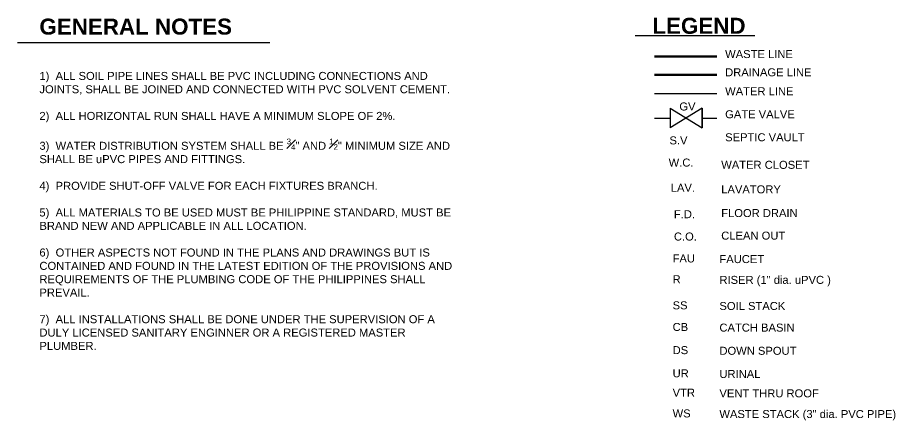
# Model space of a CAD drawing. Header units: metres. Extents: x -460 to 31334, y -1777 to 24987.
# Drawn here: x 355.88 to 383.3, y -930.95 to -918.35 of the extents above; entities that cross this region are included whole.
import ezdxf

# ---------------------------------------------------------------- set-up
doc = ezdxf.new("R2010")
doc.units = ezdxf.units.M
doc.header["$MEASUREMENT"] = 0
doc.linetypes.add('ACAD_ISO04W100', pattern=[30, 24, -3, 0, -3])
doc.linetypes.add('HIDDEN', pattern=[0.375, 0.25, -0.125])
doc.layers.add('SEWERLIN', color=7, linetype='Continuous', lineweight=50, true_color=0xe77904)
doc.styles.get("Standard").update_dxf_attribs({"font": 'arial.ttf'})

msp = doc.modelspace()

# ---------------------------------------------------------------- linework, layer by layer
at = {"color": 7, "linetype": 'ACAD_ISO04W100', "ltscale": 0.5, "transparency": 33554687}
msp.add_line((375.77932, -920.72376), (377.72298, -920.72376), dxfattribs=at)
at = {"color": 1, "transparency": 33554687}
for p, q in [((376.26649, -921.18452), (376.26649, -921.80113)), ((376.26649, -921.18452), (377.26649, -921.80113)), ((377.26649, -921.18452), (376.26649, -921.80113)), ((377.26649, -921.18452), (377.26649, -921.80113)), ((377.26649, -921.80113), (377.26649, -921.18452)), ((375.77932, -921.49802), (376.26469, -921.49802)), ((377.26649, -921.49802), (377.72298, -921.49802))]:
    msp.add_line(p, q, dxfattribs=at)
for points in [[(375.17492, -918.91804), (378.91128, -918.91804)], [(355.88394, -919.13462), (363.7613, -919.13462)]]:
    msp.add_lwpolyline(points, dxfattribs=at)
at = {"layer": 'SEWERLIN', "linetype": 'ByBlock', "transparency": 33554687}
msp.add_line((375.77932, -919.57149), (377.72298, -919.57149), dxfattribs=at)
at = {"layer": 'SEWERLIN', "linetype": 'HIDDEN', "ltscale": 10, "transparency": 33554687}
msp.add_line((375.77932, -920.14135), (377.72298, -920.14135), dxfattribs=at)

# ---------------------------------------------------------------- texts
at = {"color": 8, "ltscale": 0.05, "transparency": 33554687, "insert": (356.56669, -918.38706), "char_height": 0.5, "width": 13.0029061, "attachment_point": 1}
msp.add_mtext('{\\fArial|b1|i0|c0|p34;\\C7;GENERAL NOTES\\P\\fArial|b0|i0|c0|p34;\\P\\H0.5x;1)  ALL SOIL PIPE LINES SHALL BE PVC INCLUDING CONNECTIONS AND JOINTS, SHALL BE JOINED AND CONNECTED WITH PVC SOLVENT CEMENT.\\P\\P2)  ALL HORIZONTAL RUN SHALL HAVE A MINIMUM SLOPE OF 2%.\\P\\P3)  WATER DISTRIBUTION SYSTEM SHALL BE \\H0.7x;\\S3#4;\\H1.429x;" AND \\H0.7x;\\S1#2;\\H1.429x;" MINIMUM SIZE AND SHALL BE uPVC PIPES AND FITTINGS.\\P\\P4)  PROVIDE SHUT-OFF VALVE FOR EACH FIXTURES BRANCH.\\P\\P5)  ALL MATERIALS TO BE USED MUST BE PHILIPPINE STANDARD, MUST BE BRAND NEW AND APPLICABLE IN ALL LOCATION.\\P\\P6)  OTHER ASPECTS NOT FOUND IN THE PLANS AND DRAWINGS BUT IS CONTAINED AND FOUND IN THE LATEST EDITION OF THE PROVISIONS AND REQUIREMENTS OF THE PLUMBING CODE OF THE PHILIPPINES SHALL PREVAIL.\\P\\P7)  ALL INSTALLATIONS SHALL BE DONE UNDER THE SUPERVISION OF A DULY LICENSED SANITARY ENGINNER OR A REGISTERED MASTER PLUMBER.\\P\\P }', dxfattribs=at)
at = {"color": 5, "transparency": 33554687, "insert": (375.7084, -918.36152), "char_height": 0.5, "width": 38.5375377, "attachment_point": 1}
msp.add_mtext('{\\fArial|b1|i0|c0|p34;\\C0;LEGEND}', dxfattribs=at)
at = {"color": 30, "transparency": 33554687, "char_height": 0.25, "width": 8.6250087, "attachment_point": 1}
for s, insert in [('{\\C0;WASTE LINE}', (377.98118, -919.37121)), ('{\\C0;DRAINAGE LINE}', (377.98118, -919.94107)), ('{\\C0;WATER LINE}', (377.98118, -920.53237)), ('{\\C0;GV}', (376.55099, -921.00936)), ('{\\C0;GATE VALVE}', (377.98118, -921.25282)), ('{\\C0;SEPTIC VAULT}', (377.98205, -921.97145)), ('{\\fArial|b0|i0|c0|p34;\\C0;WATER CLOSET}', (377.85905, -922.8326)), ('{\\fArial|b0|i0|c0|p34;\\C0;LAVATORY}', (377.85905, -923.59947)), ('{\\fArial|b0|i0|c0|p34;\\C0;FLOOR DRAIN}', (377.85905, -924.34041)), ('{\\fArial|b0|i0|c0|p34;\\C0;CLEAN OUT}', (377.85905, -925.04562)), ('{\\C0;FAUCET}', (377.80255, -925.77888)), ('{\\C0;RISER (1" dia. uPVC )}', (377.80255, -926.42924)), ('{\\C0;SOIL STACK}', (377.80255, -927.24487)), ('{\\C0;CATCH BASIN}', (377.80255, -927.92096)), ('{\\C0;DOWN SPOUT}', (377.80255, -928.64534)), ('{\\C0;URINAL}', (377.80255, -929.37031)), ('{\\C0;VENT THRU ROOF}', (377.80255, -929.97524)), ('{\\C0;WASTE STACK (3" dia. PVC PIPE)}', (377.80255, -930.62306))]:
    msp.add_mtext(s, dxfattribs=dict(at, insert=insert))
at = {"color": 0, "transparency": 33554687, "char_height": 0.25, "width": 7.995479, "attachment_point": 1}
for s, insert in [('S.V', (376.24253, -922.06929)), ('W.C.', (376.21682, -922.76194)), ('LAV.', (376.28245, -923.55021)), ('F.D.', (376.3812, -924.37701)), ('C.O.', (376.3812, -925.07412)), ('FAU', (376.34109, -925.75893)), ('R', (376.34109, -926.40929)), ('SS', (376.34109, -927.22492)), ('CB', (376.34109, -927.90101)), ('DS', (376.34109, -928.6254)), ('UR', (376.34109, -929.35037)), ('VTR', (376.34109, -929.95529)), ('WS', (376.34109, -930.60311))]:
    msp.add_mtext(s, dxfattribs=dict(at, insert=insert))

doc.saveas('drawing.dxf')
